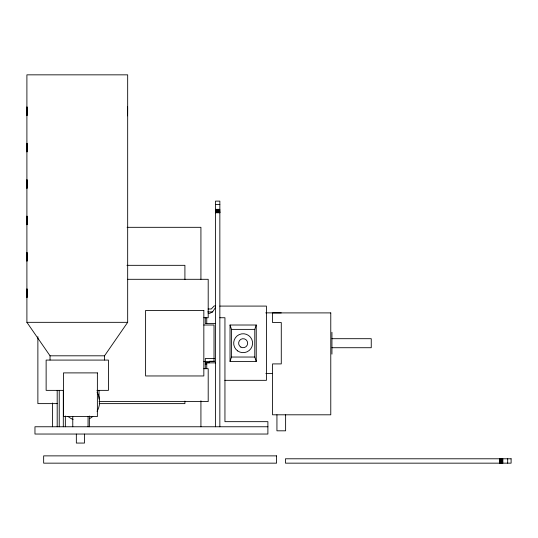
<?xml version="1.0" encoding="UTF-8"?>
<svg xmlns="http://www.w3.org/2000/svg" width="538" height="538" viewBox="0 0 538 538"><rect width="100%" height="100%" fill="white"/><g stroke="black" fill="none" stroke-linecap="round" stroke-linejoin="round"><path stroke-width="0.81" d="M230.035 361.408L231.495 357.037L231.495 329.377L230.035 325.013L256.243 325.013L256.243 361.408L230.035 361.408L230.035 325.013M256.243 361.408L254.783 357.037L254.783 329.377L256.243 325.013M208.199 313.365L209.659 313.365L212.571 311.912L215.482 307.541M104.533 360.009L104.533 355.806L127.674 322.329L127.674 74.843L26.9 74.843L26.9 322.329L50.041 355.806L50.041 360.009M215.482 204.527L219.847 204.527M215.482 209.349L219.847 209.349M215.482 210.035L219.847 210.035M215.482 210.654L219.847 210.654M215.482 211.205L219.847 211.205M215.482 211.669L219.847 211.669M215.482 212.059L219.847 212.059M215.482 212.369L219.847 212.369M215.482 212.584L219.847 212.584M215.482 212.766L219.847 212.766M127.096 227.318L200.923 227.318L200.923 279.276M126.934 265.328L184.911 265.328L184.911 279.572M127.573 279.303L208.199 279.303L208.199 317.736L203.835 317.736M215.482 305.934L214.178 305.934L211.273 309L208.085 309M219.847 306.088L266.431 306.088L266.431 380.332L224.837 380.332M207.715 311.912L212.571 311.912M265.711 312.854L281.28 312.901M219.847 317.736L224.945 317.736L224.945 421.664L267.89 421.664L267.89 434.038L34.963 434.038L34.963 426.762L267.89 426.762M26.9 322.329L127.674 322.329M215.482 323.553L205.287 323.553L205.287 317.736M203.835 325.013L214.023 325.013L214.023 361.408L203.835 361.408M231.495 329.377L254.783 329.377M331.939 338.698L371.247 338.698L371.247 347.723L331.939 347.723M50.041 355.806L104.533 355.806M231.495 357.037L254.783 357.037M214.696 358.496L205.287 358.496L205.287 368.685M209.497 361.254L214.736 361.254M209.497 362.706L206.747 362.706L206.747 368.476M205.287 362.861L215.482 362.861M205.287 364.32L206.747 364.32M203.835 368.685L208.199 368.685L208.199 401.583L99.019 401.583M265.853 373.56L272.544 373.56M63.376 390.366L46.133 390.366L46.133 360.083L108.441 360.083L108.441 390.366L96.894 390.366M57.203 403.621L37.875 403.621L37.875 336.66M99.214 403.621L184.911 403.621L184.911 401.106M507.69 458.786L507.69 463.157M502.862 458.786L502.862 463.157M502.176 458.786L502.176 463.157M501.557 458.786L501.557 463.157M501.012 458.786L501.012 463.157M500.542 458.786L500.542 463.157M500.158 458.786L500.158 463.157M499.849 458.786L499.849 463.157M499.634 458.786L499.634 463.157M499.452 458.786L499.499 463.157M331.939 332.296L331.939 354.118M285.624 414.805L285.624 430.817L276.935 430.817L276.935 414.805M219.847 426.762L219.847 201.118L215.482 201.118L215.482 426.762M206.747 317.864L206.747 323.425M200.923 400.783L200.923 426.762M99.019 390.696L99.019 399.075M89.369 416.009L89.369 426.762M88.057 416.573L88.057 426.762M84.493 434.099L84.493 443.063L76.342 443.063L76.342 434.099M72.771 416.573L72.771 426.762M65.347 416.009L65.347 426.762M63.309 390.366L63.309 426.762M59.234 390.366L59.234 426.762M57.196 390.366L57.196 426.762M52.435 402.982L52.435 426.762M97.055 392.115A19.213 19.213 0 0 1 97.055 411.328M92.771 416.439A19.213 19.213 0 0 1 90.021 418.362M73.06 419.472A19.213 19.213 0 0 1 68.064 416.439M26.927 110.108L26.994 115.609L26.994 106.874L26.927 110.108M26.927 146.504L26.994 151.998L26.994 143.269L26.927 146.504M26.927 219.289L26.994 224.79L26.994 216.054L26.927 219.289M26.927 182.9L26.994 188.394L26.994 179.658L26.927 182.9M26.927 255.684L26.994 261.186L26.994 252.45L26.927 255.684M26.927 292.08L26.994 297.581L26.994 288.845L26.927 292.08M127.506 110.108C127.587 127.95 127.735 97.129 127.506 110.108M203.835 310.453L145.603 310.453L145.603 375.961L203.835 375.961L203.835 310.453M330.776 312.901L272.544 312.901L272.544 322.544L281.28 322.544L281.28 363.91L272.544 363.91L272.544 414.805L330.776 414.805L330.776 312.901M97.378 372.895L63.457 372.895L63.457 416.573L97.378 416.573L97.378 372.895M276.579 455.874L43.659 455.874L43.659 463.157L276.579 463.157L276.579 455.874M511.1 458.786L285.456 458.786L285.456 463.157L511.1 463.157L511.1 458.786M237.648 350.91A9.462 9.462 0 0 0 252.557 344.112A9.462 9.462 0 0 0 239.215 334.596A9.462 9.462 0 0 0 237.648 350.91M240.883 347.118A4.512 4.512 0 0 0 247.655 343.21A4.512 4.512 0 0 0 240.883 339.303A4.512 4.512 0 0 0 240.883 347.118"/></g></svg>
